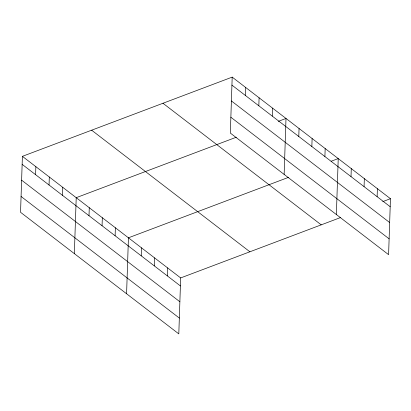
<?xml version="1.0" encoding="UTF-8"?>
<svg xmlns="http://www.w3.org/2000/svg" width="411" height="411" viewBox="0 0 411 411"><rect width="100%" height="100%" fill="white"/><g stroke="black" fill="none" stroke-linecap="round" stroke-linejoin="round"><path stroke-width="0.62" d="M22.405 156.339L20.55 212.292L178.806 333.881L180.665 277.928L22.405 156.339L232.194 77.119L390.45 198.708L388.595 254.661L230.335 133.072L232.194 77.119M35.593 174.68L35.86 166.676M49.043 185.017L49.31 177.007M62.498 195.348L62.76 187.344M74.355 253.633L76.215 197.681L236.299 137.228M89.002 215.718L89.269 207.709M102.062 225.747L102.324 217.743M115.116 235.78L115.383 227.771M126.583 293.757L128.438 237.805L288.522 177.352M141.23 255.842L141.497 247.833M154.284 265.871L154.551 257.867M167.344 275.904L167.606 267.9M245.377 95.455L245.644 87.451M258.832 105.791L259.094 97.787M272.282 116.128L272.55 108.124M284.145 174.413L285.999 118.455L278.309 121.363M298.792 136.493L299.054 128.489M311.846 146.527L312.113 138.517M324.906 156.555L325.168 148.551M336.368 214.537L338.227 158.584L331.122 161.261M351.015 176.617L351.282 168.613M364.074 186.651L364.336 178.646M377.128 196.679L377.396 188.675M180.665 277.928L340.745 217.476M382.759 201.611L390.45 198.708M231.927 85.123L390.183 206.712M231.403 100.947L389.659 222.536M230.864 117.248L389.119 238.837M162.962 103.259L321.222 224.848M91.638 130.195L249.893 251.784M22.143 164.343L180.398 285.933M21.613 180.167L179.874 301.756M21.074 196.468L179.335 318.063"/></g></svg>
